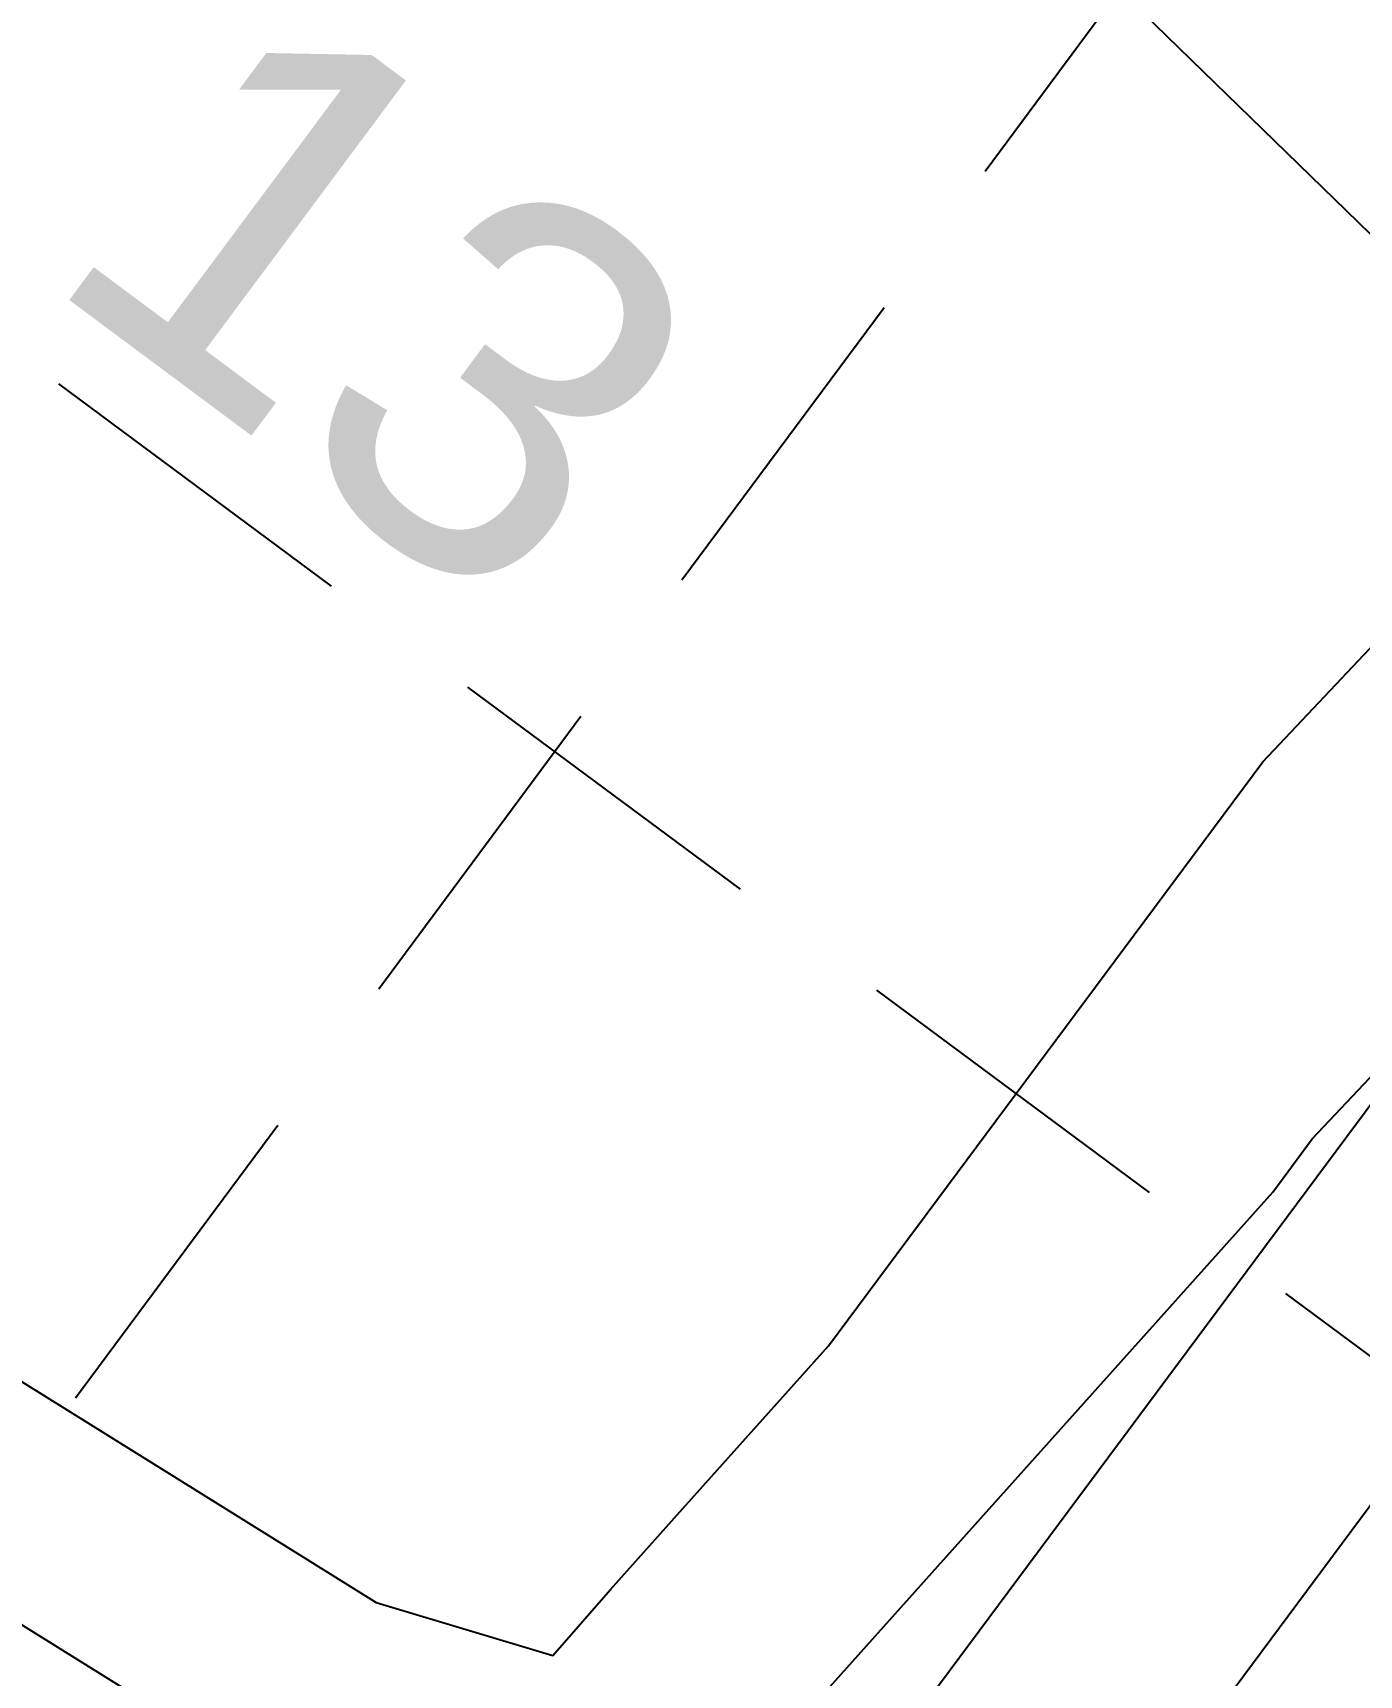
# Model space of a CAD drawing. Header units: feet. Extents: x 2260 to 6199, y 3666 to 7344.
# Drawn here: x 3658.6 to 3711.4, y 6656.3 to 6721.6 of the extents above; entities that cross this region are included whole.
import ezdxf
from ezdxf.enums import TextEntityAlignment as Align

# ---------------------------------------------------------------- set-up
doc = ezdxf.new("R2010")
doc.units = ezdxf.units.FT
doc.header["$LTSCALE"] = 40
doc.header["$MEASUREMENT"] = 0
doc.linetypes.add('HIDDEN', pattern=[0.375, 0.25, -0.125])
for name, color, linetype in [('EOP-PROP', 4, 'CONTINUOUS'), ('GRID', 254, 'HIDDEN'), ('LOT-NOS', 4, 'CONTINUOUS'), ('PC', 43, 'CONTINUOUS'), ('ST-ROW', 2, 'CONTINUOUS')]:
    doc.layers.add(name, color=color, linetype=linetype)
doc.styles.get("Standard").update_dxf_attribs({"font": 'ARIAL.TTF'})

msp = doc.modelspace()

# ---------------------------------------------------------------- linework, layer by layer
at = {"layer": 'EOP-PROP', "color": 7}
msp.add_line((3753.995, 6719.808), (3698.824, 6645.583), dxfattribs=at)
at = {"layer": 'GRID', "linetype": 'HIDDEN', "ltscale": 1.35}
for p, q in [((3897.467, 6987.239), (2807.985, 5517.54)), ((3301.729, 6972.955), (5904.162, 5043.783))]:
    msp.add_line(p, q, dxfattribs=at)
at = {"layer": 'PC', "color": 43, "flags": 128}
for points, elevation in [([(3597.199, 6678.139), (3612.468, 6690.301), (3618.576, 6706.117), (3632.955, 6723.337), (3624.149, 6706.729), (3622.579, 6692.824), (3645.051, 6676.12), (3672.258, 6659.176), (3679.285, 6657.077), (3681.574, 6659.69), (3684.235, 6662.665), (3690.256, 6669.39), (3707.524, 6692.623), (3719.814, 6705.638), (3712.291, 6713.152), (3676.124, 6748.309)], 565), ([(3641.918, 6668.411), (3667.424, 6652.525), (3683.234, 6647.802), (3688.385, 6653.682), (3694.372, 6660.375), (3707.919, 6675.508), (3709.488, 6677.62), (3715.65, 6684.146)], 564)]:
    msp.add_lwpolyline(points, dxfattribs=dict(at, elevation=elevation))
at = {"layer": 'ST-ROW', "color": 7}
msp.add_line((3782.731, 6774.392), (3691.199, 6651.25), dxfattribs=at)

# ---------------------------------------------------------------- texts
at = {"layer": 'LOT-NOS', "color": 7}
msp.add_text('13', height=15, rotation=323.3354, dxfattribs=at).set_placement((3672.598, 6711.004), align=Align.MIDDLE_CENTER)

doc.saveas('drawing.dxf')
